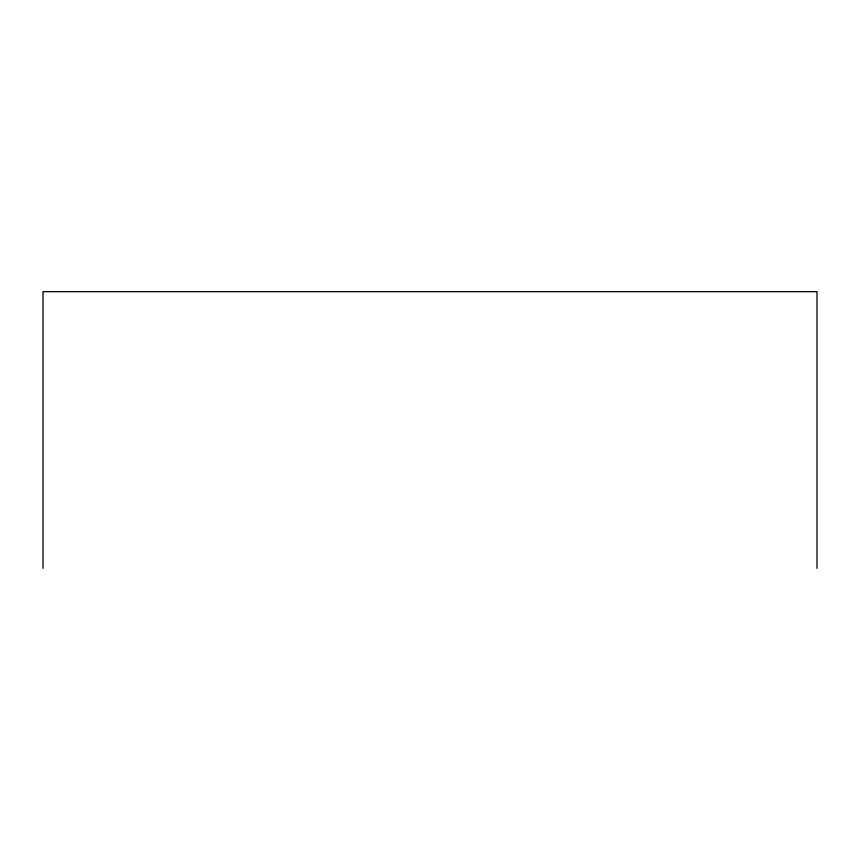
<?xml version="1.0" encoding="UTF-8"?>
<svg xmlns="http://www.w3.org/2000/svg" width="860" height="860" viewBox="0 0 860 860"><rect width="100%" height="100%" fill="white"/><g stroke="black" fill="none" stroke-linecap="round" stroke-linejoin="round"><path stroke-width="1.29" d="M817 568.331L817 291.669L43 291.669L43 568.331"/></g></svg>
